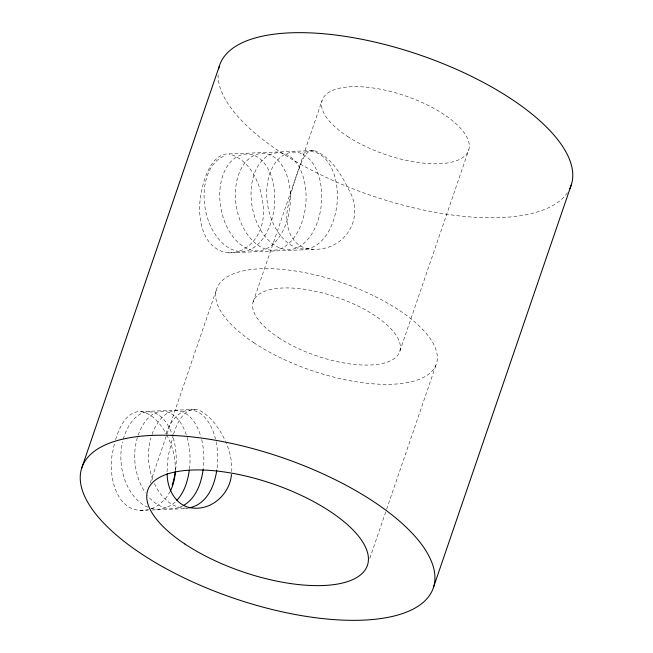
<?xml version="1.0" encoding="UTF-8"?>
<svg xmlns="http://www.w3.org/2000/svg" width="653" height="653" viewBox="0 0 653 653"><rect width="100%" height="100%" fill="white"/><g stroke="black" fill="none" stroke-linecap="round" stroke-linejoin="round"><path stroke-width="0.49" stroke-dasharray="3.27 2.45" d="M167.054 471.686L168.148 456.186L173.347 434.816M231.701 471.621C232.46 461.491 229.807 451.337 225.807 442.097M150.296 482.779L216.576 289.206M253.135 301.898L322.051 100.611M399.865 351.102L468.781 149.823M369.818 558.339L386.307 510.189M386.641 509.226L436.424 363.794M173.616 433.935C177.143 421.936 187.533 401.301 203.059 412.476C213.294 419.414 220.355 430.131 225.424 441.208M151.414 508.752C157.349 506.524 162.222 502.41 166.221 497.586A47.685 37.956 73.8 0 0 169.894 491.921M148.631 509.487C116.169 517.094 107.027 474.102 112.969 450.725A47.685 20.447 -83.1 0 1 114.593 443.248M314.028 150.525C306.943 149.749 303.539 157.487 301.294 162.883C295.997 176.588 291.238 190.594 288.389 205.034C283.631 222.2 289.32 247.152 310.297 248.997C342.996 252.85 365.925 219.514 349.094 190.26C341.348 174.694 331.226 156.777 314.028 150.525L229.113 153.945C220.714 153.243 214.225 159.863 210.266 166.539A47.685 20.447 -83.1 0 0 201.173 193.084C196.626 214.959 201.034 249.364 228.33 252.833L313.252 249.413M228.33 252.833C238.59 253.364 248.222 247.862 254.433 239.945A47.685 37.956 73.8 0 0 263.518 213.409C263.551 190.505 253.388 160.834 229.113 153.945M194.969 409.407L140.901 411.586C132.502 410.884 126.013 417.504 122.054 424.181A47.685 20.447 -83.1 0 0 115.067 441.452M140.126 510.475L148.158 510.148M152.182 509.993L188.358 508.532M140.901 411.586C152.786 413.504 160.671 424.172 166.319 433.959M166.686 434.767C172.637 445.852 175.69 458.463 175.306 471.05M567.433 192.741A185.738 74.36 18.9 0 1 371.884 195.753A185.738 74.36 18.9 0 1 218.086 73.618M223.522 156.361A48.844 31.907 80 0 0 206.838 215.849A48.844 31.907 80 0 0 249.797 249.781A48.844 30.054 -84.9 0 0 274.309 189.974A48.844 30.054 -84.9 0 0 239.186 155.732A48.844 31.907 80 0 0 222.502 215.221A48.844 31.907 80 0 0 265.453 249.152A48.844 30.054 -84.9 0 0 289.965 189.346A48.844 30.054 -84.9 0 0 254.841 155.104A48.844 31.907 80 0 0 238.157 214.592A48.844 31.907 80 0 0 281.116 248.515A48.844 30.054 -84.9 0 0 305.628 188.709A48.844 30.054 -84.9 0 0 270.505 154.467A48.844 31.907 80 0 0 253.813 213.964A48.844 31.907 80 0 0 296.772 247.887A48.844 30.054 -84.9 0 0 321.284 188.08A48.844 30.054 -84.9 0 0 286.161 153.839A48.844 31.907 80 0 0 269.477 213.335A48.844 31.907 80 0 0 312.436 247.258A48.844 30.054 -84.9 0 0 336.94 187.452A48.844 30.054 -84.9 0 0 301.825 153.21M186.995 508.05A48.812 33.956 83.9 0 1 153.847 482.289M152.745 479.547A48.812 33.956 83.9 0 1 150.9 438.008M186.268 434.694A48.812 28.038 -89 0 0 137.946 435.853A48.812 33.956 83.9 0 0 145.497 492.819M187.101 437.363A48.812 28.038 -89 0 1 189.305 470.184M165.886 433.853A48.812 28.038 -89 0 1 191.9 410.231A48.812 28.038 -89 0 1 215.474 439.012M216.11 441.852A48.812 28.038 -89 0 1 216.943 469.074M183.452 505.487A48.812 33.956 83.9 0 1 147.668 495.709M152.076 434.408A48.812 28.038 -89 0 1 177.208 410.713A48.812 28.038 -89 0 1 200.92 436.808M201.655 439.567A48.812 28.038 -89 0 1 203.254 468.625M175.175 501.977A48.812 33.956 83.9 0 1 150.794 508.23M147.978 507.242A48.812 33.956 83.9 0 1 122.535 441.91M123.262 439.118A48.812 33.956 83.9 0 1 124.119 436.408A48.812 28.038 -89 0 1 172.449 435.249M173.282 437.918A48.812 28.038 -89 0 1 175.494 470.74M347.412 136.338A77.389 30.985 18.9 0 0 468.079 151.643A77.389 30.985 18.9 0 0 370.749 87.673A77.389 30.985 18.9 0 0 347.412 136.338M278.496 337.625A77.389 30.985 18.9 0 0 399.163 352.922A77.389 30.985 18.9 0 0 301.833 288.952A77.389 30.985 18.9 0 0 278.496 337.625M253.756 342.694A116.087 46.477 18.9 0 0 435.314 366.504A116.087 46.477 18.9 0 0 290.43 270.301A116.087 46.477 18.9 0 0 253.756 342.694"/><path stroke-width="0.98" d="M231.456 474.47C230.044 493.407 212.233 510.222 192.904 508.058C176.073 506.801 166.915 488.893 167.176 473.531M81.503 468.732L219.335 66.165M433.665 586.835L571.497 184.268M218.657 68.9A185.738 74.36 18.9 0 1 418.948 54.681A185.738 74.36 18.9 0 1 569.808 188.627M175.265 471.988A47.685 37.956 73.8 0 1 170.351 491.048M189.117 507.805A48.812 33.956 83.9 0 0 213.621 483.375A48.812 28.038 -89 0 0 216.804 470.07M183.452 505.487A48.812 33.956 83.9 0 0 199.81 483.93A48.812 28.038 -89 0 0 203.124 469.629M176.873 500.288A48.812 33.956 83.9 0 0 185.991 484.485A48.812 28.038 -89 0 0 189.305 470.184M175.347 471.744A48.812 28.038 -89 0 1 172.163 485.04M142.387 554.479A185.738 74.36 18.9 0 0 431.976 591.194A185.738 74.36 18.9 0 0 198.398 437.673A185.738 74.36 18.9 0 0 142.387 554.479M184.84 543.982A116.087 46.477 18.9 0 0 366.398 567.784A116.087 46.477 18.9 0 0 221.514 471.58A116.087 46.477 18.9 0 0 184.84 543.982"/></g></svg>
